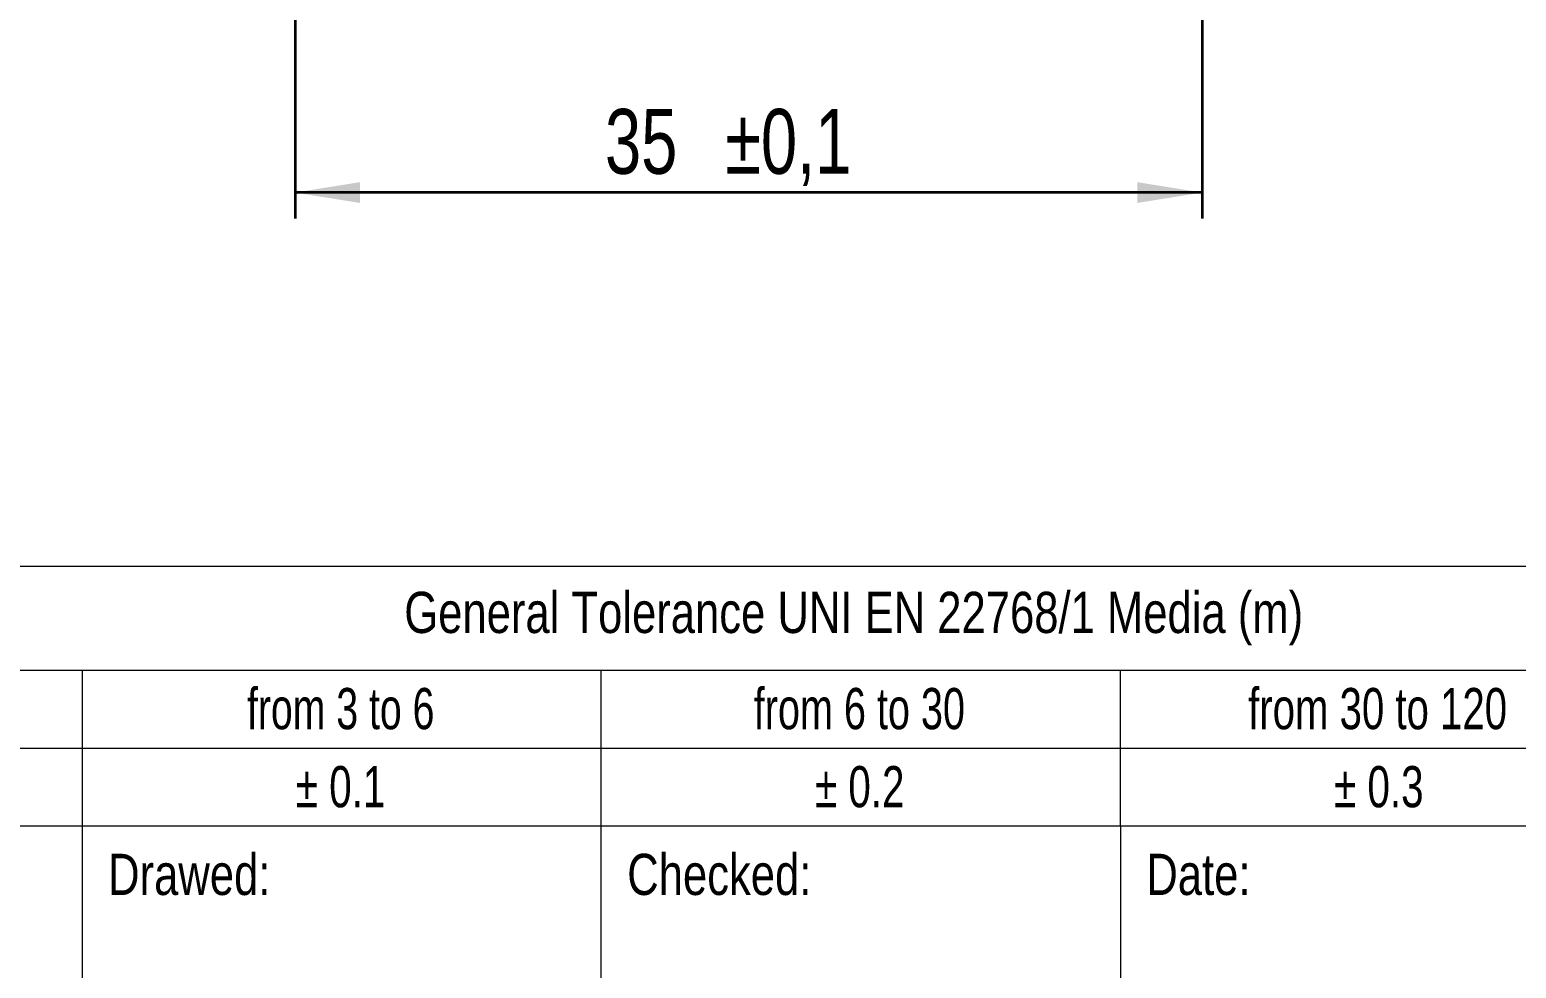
# Paper-space layout 'PCB' of a CAD drawing. Header units: millimetres. Extents: x 0 to 594, y 0 to 420.
# Drawn here: x 487 to 544.3, y 39.5 to 75.7 of the extents above; entities that cross this region are included whole.
import ezdxf

# ---------------------------------------------------------------- set-up
doc = ezdxf.new("R2010")
doc.units = ezdxf.units.MM
doc.linetypes.add('SLD-Solido', pattern=[0])
doc.layers.add('FORMAT', color=7, linetype='SLD-Solido', lineweight=35)
doc.styles.add('SLDTEXTSTYLE0', font='TXT', dxfattribs={"width": 0.75})
doc.styles.add('SLDTEXTSTYLE2', font='TXT', dxfattribs={"width": 0.791139})
doc.styles.add('SLDTEXTSTYLE4', font='TXT', dxfattribs={"width": 0.732911})
doc.styles.add('SLDTEXTSTYLE5', font='TXT', dxfattribs={"width": 0.711738})
doc.styles.add('SLDTEXTSTYLE6', font='TXT', dxfattribs={"width": 0.718354})
doc.styles.add('SLDTEXTSTYLE7', font='TXT', dxfattribs={"width": 0.728752})
doc.dimstyles.new('SLDDIMSTYLE3', dxfattribs={"dimtxt": 2.5, "dimasz": 2.5, "dimexe": 0, "dimexo": 0.0625, "dimtad": 1, "dimdec": 1, "dimrnd": 1e-09, "dimzin": 12, "dimdsep": 46, "dimtxsty": 'SLDTEXTSTYLE0', "dimsah": 1, "dimcen": 0.09, "dimadec": 0, "dimazin": 3, "dimtol": 1, "dimtp": 0.1, "dimtm": 0.1, "dimtfac": 1, "dimtdec": 1, "dimtofl": 0, "dimtmove": 0, "dimatfit": 3, "dimfxl": 1, "dimfrac": 2, "dimtolj": 1, "dimarcsym": 0})

# ---------------------------------------------------------------- blocks, each defined once
blk = doc.blocks.new('_D_36')
at = {"layer": 'FORMAT'}
for p, q in [((497.201, 78.421), (497.201, 68.421)), ((532.151, 78.421), (532.151, 68.421)), ((532.151, 69.421), (497.201, 69.421))]:
    blk.add_line(p, q, dxfattribs=at)
for points in [[(497.201, 69.421), (499.701, 69.021), (499.701, 69.821)], [(532.151, 69.421), (529.651, 69.821), (529.651, 69.021)]]:
    blk.add_solid(points, dxfattribs=at)
at = {"layer": 'FORMAT', "char_height": 2.5, "attachment_point": 1, "style": 'SLDTEXTSTYLE0'}
for s, insert in [('35', (509.143, 72.644)), ('±0,1', (513.775, 72.644))]:
    blk.add_mtext(s, dxfattribs=dict(at, insert=insert))

psp = doc.layouts.new('PCB')

# ---------------------------------------------------------------- linework, layer by layer
at = {"color": 7, "linetype": 'SLD-Solido', "lineweight": 18}
for p, q in [((589, 55), (469, 55)), ((569, 51), (469, 51)), ((489, 51), (489, 25)), ((509, 25), (509, 51)), ((529, 45), (529, 51)), ((469, 48), (569, 48)), ((589, 45), (469, 45)), ((529, 45), (529, 35))]:
    psp.add_line(p, q, dxfattribs=at)

# ---------------------------------------------------------------- texts
at = {"layer": 'FORMAT', "char_height": 1.5875}
for s, insert, attachment_point, style in [('General Tolerance UNI EN 22768/1 Media (m)', (518.726, 54.029), 2, 'SLDTEXTSTYLE2'), ('from 3 to 6', (498.961, 50.321), 2, 'SLDTEXTSTYLE5'), ('from 6 to 30', (518.944, 50.321), 2, 'SLDTEXTSTYLE6'), ('from 30 to 120', (538.91, 50.321), 2, 'SLDTEXTSTYLE7'), ('± 0.1', (498.957, 47.311), 2, 'SLDTEXTSTYLE4'), ('± 0.2', (518.957, 47.311), 2, 'SLDTEXTSTYLE4'), ('± 0.3', (538.957, 47.311), 2, 'SLDTEXTSTYLE4'), ('Drawed:', (490, 43.93), 1, 'SLDTEXTSTYLE2'), ('Checked:', (510, 43.93), 1, 'SLDTEXTSTYLE2'), ('Date:', (530, 43.93), 1, 'SLDTEXTSTYLE2')]:
    psp.add_mtext(s, dxfattribs=dict(at, insert=insert, attachment_point=attachment_point, style=style))

# ---------------------------------------------------------------- dimensions: what is measured, and where the dimension line sits
at = {"layer": 'FORMAT'}
dim = psp.add_linear_dim(base=(497.20104713, 69.421089866), p1=(532.15104713, 79.421089866), p2=(497.20104713, 79.421089866), dimstyle='SLDDIMSTYLE3', dxfattribs=at)
dim.commit()
dim.dimension.update_dxf_attribs({"geometry": '_D_36', "text_midpoint": (514.67604713, 69.421089866), "dimtype": 160})

doc.saveas('drawing.dxf')
